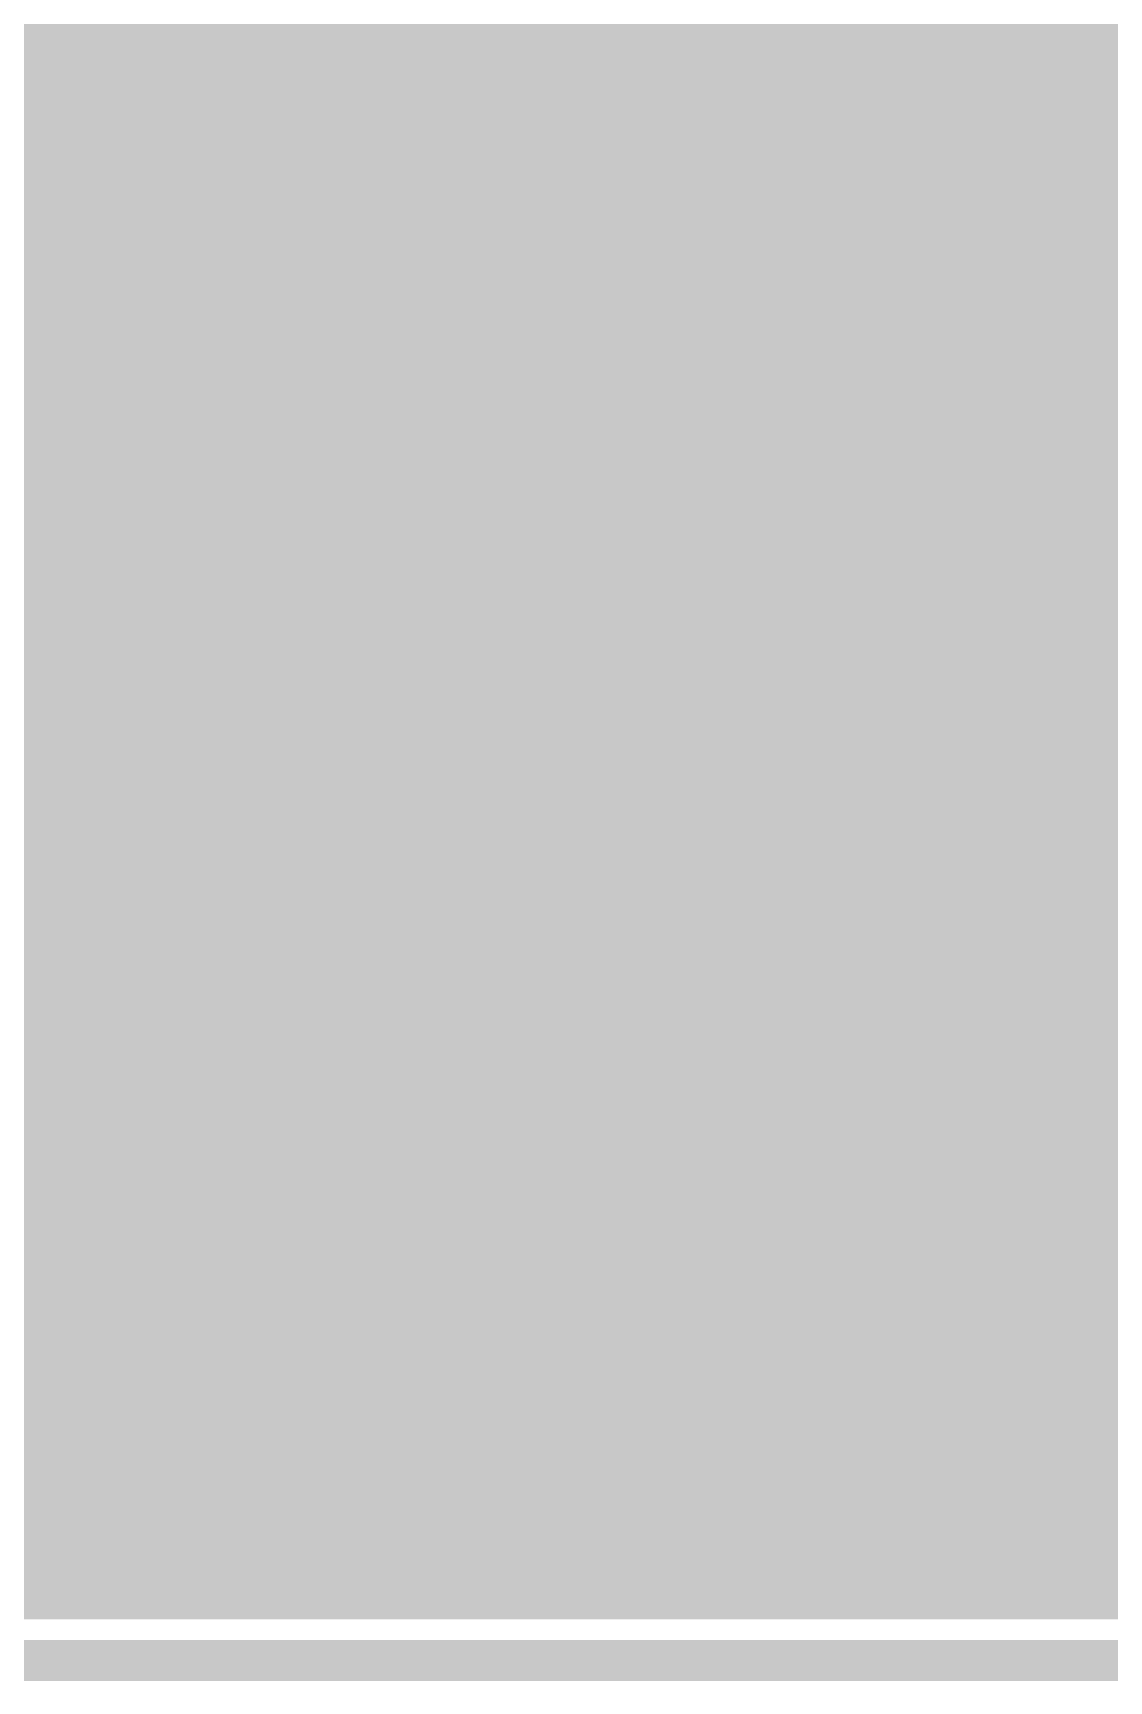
# Model space of a CAD drawing. Extents: x -7 to 100, y -42 to 30.
# Drawn here: x 31.5 to 38.14, y -0.13 to 10.06 of the extents above; entities that cross this region are included whole.
import ezdxf

# ---------------------------------------------------------------- set-up
doc = ezdxf.new("R2010")
doc.units = 0
doc.header["$MEASUREMENT"] = 0
doc.layers.get('0').update_dxf_attribs({"linetype": 'CONTINUOUS'})
for name, color, linetype in [('22-315-0_BOT', 7, 'CONTINUOUS'), ('22-315-0_DRD', 7, 'CONTINUOUS'), ('22-315-0_GND', 6, 'CONTINUOUS'), ('22-315-0_IN1', 4, 'CONTINUOUS'), ('22-315-0_SMB', 3, 'CONTINUOUS'), ('22-315-0_SMT', 5, 'CONTINUOUS'), ('22-315-0_SPB', 10, 'CONTINUOUS'), ('22-315-0_SPT', 14, 'CONTINUOUS'), ('22-315-0_SSB', 9, 'CONTINUOUS'), ('22-315-0_SST', 12, 'CONTINUOUS'), ('22-315-0_TOP', 11, 'CONTINUOUS'), ('THRUHOLE_TAP', 15, 'CONTINUOUS')]:
    doc.layers.add(name, color=color, linetype=linetype)

# ---------------------------------------------------------------- blocks, each defined once
blk = doc.blocks.new('RECTANGLE_8')
blk.add_solid([(0.4826, 0.4064), (0.4826, -0.4064), (-0.4826, 0.4064), (-0.4826, -0.4064)])
blk = doc.blocks.new('ROUND_30')
at = {"const_width": 0.35052}
blk.add_lwpolyline([(-0.17526, 0, 1), (0.17526, 0, 1)], format="xyb", close=True, dxfattribs=at)
blk = doc.blocks.new('ROUND_62')
at = {"const_width": 0.35052}
blk.add_lwpolyline([(-0.17526, 0, 1), (0.17526, 0, 1)], format="xyb", close=True, dxfattribs=at)
blk = doc.blocks.new('RECTANGLE_41')
blk.add_solid([(2.0066, 0.8636), (2.0066, -0.8636), (-2.0066, 0.8636), (-2.0066, -0.8636)])
blk = doc.blocks.new('RECTANGLE_42')
blk.add_solid([(0.6985, 0.8636), (0.6985, -0.8636), (-0.6985, 0.8636), (-0.6985, -0.8636)])
blk = doc.blocks.new('ROUND_83')
at = {"const_width": 0.10033}
blk.add_lwpolyline([(-0.050164, 0, 1), (0.050164, 0, 1)], format="xyb", close=True, dxfattribs=at)

msp = doc.modelspace()

# ---------------------------------------------------------------- linework, layer by layer
at = {"layer": '22-315-0_BOT'}
for points, const_width in [([(37.0078, 13.53058), (37.0078, 9.5758)], 0.254), ([(37.2364, 13.57122), (37.2364, 9.5758)], 0.254), ([(36.7792, 13.39088), (36.7792, 9.5758)], 0.254), ([(37.465, 13.34262), (37.465, 9.5758)], 0.254), ([(31.5214, 13.2715), (31.5214, 9.5631)], 0.254), ([(31.75, 13.2715), (31.75, 9.5758)], 0.254), ([(31.9786, 13.2715), (31.9786, 9.5758)], 0.254), ([(32.2072, 13.2715), (32.2072, 9.5758)], 0.254), ([(32.4358, 13.2715), (32.4358, 9.5758)], 0.254), ([(32.6644, 13.2715), (32.6644, 9.5758)], 0.254), ([(35.8648, 13.29944), (35.8648, 9.5758)], 0.254), ([(36.0934, 13.26134), (36.0934, 9.5758)], 0.254), ([(36.322, 13.26388), (36.322, 9.5758)], 0.254), ([(36.5506, 13.30706), (36.5506, 9.5758)], 0.254), ([(32.893, 13.1572), (32.893, 9.5758)], 0.254), ([(33.1216, 13.1572), (33.1216, 9.5758)], 0.254), ([(33.3502, 13.1572), (33.3502, 9.5758)], 0.254), ([(33.5788, 13.1572), (33.5788, 9.5758)], 0.254), ([(33.8074, 13.1572), (33.8074, 9.5758)], 0.254), ([(34.036, 13.1572), (34.036, 9.5758)], 0.254), ([(37.6936, 13.11402), (37.6936, 9.5758)], 0.254), ([(37.9222, 11.9761), (37.9222, 9.5758)], 0.254), ([(38.1508, 11.9761), (38.1508, 9.5377)], 0.254), ([(34.1122, 10.3886), (34.1122, 9.5758)], 0.254), ([(35.7378, 10.3886), (35.7378, 9.5758)], 0.254), ([(34.1122, 9.9822), (11.95578, 9.9822)], 0.254), ([(38.8747, 9.9822), (35.7378, 9.9822)], 0.254), ([(34.925, 9.7028), (34.925, 6.985)], 0.635), ([(34.1122, 9.7536), (24.24684, 9.7536)], 0.254), ([(38.8747, 9.7536), (35.7378, 9.7536)], 0.254), ([(34.1122, 9.5758), (31.623, 9.5758)], 0.254), ([(37.973, 9.5758), (35.7378, 9.5758)], 0.254), ([(31.4198, 9.525), (24.41448, 9.525)], 0.254), ([(38.8747, 9.525), (38.1762, 9.525)], 0.254), ([(31.623, 9.144), (31.623, 3.175)], 0.254), ([(37.973, 9.144), (31.623, 9.144)], 0.254), ([(31.7246, 9.144), (31.7246, 3.175)], 0.254), ([(31.9532, 9.144), (31.9532, 3.175)], 0.254), ([(37.973, 9.144), (37.973, 3.175), (32.004, 3.175)], 0.254), ([(32.1818, 9.144), (32.1818, 3.175)], 0.254), ([(32.4104, 9.144), (32.4104, 3.175)], 0.254), ([(32.639, 9.144), (32.639, 3.175)], 0.254), ([(32.8676, 9.144), (32.8676, 3.175)], 0.254), ([(33.0962, 9.144), (33.0962, 3.175)], 0.254), ([(33.3248, 9.144), (33.3248, 3.175)], 0.254), ([(33.5534, 9.144), (33.5534, 3.175)], 0.254), ([(33.782, 9.144), (33.782, 3.175)], 0.254), ([(34.0106, 9.144), (34.0106, 3.175)], 0.254), ([(34.2392, 9.144), (34.2392, 3.175)], 0.254), ([(34.4678, 9.144), (34.4678, 3.175)], 0.254), ([(34.6964, 9.144), (34.6964, 3.175)], 0.254), ([(34.925, 9.144), (34.925, 3.175)], 0.254), ([(35.1536, 9.144), (35.1536, 3.175)], 0.254), ([(35.3822, 9.144), (35.3822, 3.175)], 0.254), ([(35.6108, 9.144), (35.6108, 3.175)], 0.254), ([(35.8394, 9.144), (35.8394, 3.175)], 0.254), ([(36.068, 9.144), (36.068, 3.175)], 0.254), ([(36.2966, 9.144), (36.2966, 3.175)], 0.254), ([(36.5252, 9.144), (36.5252, 3.175)], 0.254), ([(36.7538, 9.144), (36.7538, 3.175)], 0.254), ([(36.9824, 9.144), (36.9824, 3.175)], 0.254), ([(37.211, 9.144), (37.211, 3.175)], 0.254), ([(37.4396, 9.144), (37.4396, 3.175)], 0.254), ([(37.6682, 9.144), (37.6682, 3.175)], 0.254), ([(37.8968, 9.144), (37.8968, 3.175)], 0.254), ([(37.973, 8.9916), (31.623, 8.9916)], 0.254), ([(37.973, 8.763), (31.623, 8.763)], 0.254), ([(37.973, 8.5344), (31.623, 8.5344)], 0.254), ([(37.973, 8.3058), (31.623, 8.3058)], 0.254), ([(37.973, 8.0772), (31.623, 8.0772)], 0.254), ([(37.973, 7.8486), (31.623, 7.8486)], 0.254), ([(37.973, 7.62), (31.623, 7.62)], 0.254), ([(37.973, 7.3914), (31.623, 7.3914)], 0.254), ([(37.973, 7.1628), (31.623, 7.1628)], 0.254), ([(34.925, 6.985), (34.925, 6.096)], 0.635), ([(34.925, 6.985), (34.925, 6.096)], 0.635), ([(37.973, 6.9342), (31.623, 6.9342)], 0.254), ([(37.973, 6.7056), (31.623, 6.7056)], 0.254), ([(37.973, 6.477), (31.623, 6.477)], 0.254), ([(37.973, 6.2484), (31.623, 6.2484)], 0.254), ([(37.973, 6.0198), (31.623, 6.0198)], 0.254), ([(37.973, 5.7912), (31.623, 5.7912)], 0.254), ([(37.973, 5.5626), (31.623, 5.5626)], 0.254), ([(37.973, 5.334), (31.623, 5.334)], 0.254), ([(37.973, 5.1054), (31.623, 5.1054)], 0.254), ([(37.973, 4.8768), (31.623, 4.8768)], 0.254), ([(37.973, 4.6482), (31.623, 4.6482)], 0.254), ([(37.973, 4.4196), (31.623, 4.4196)], 0.254), ([(37.973, 4.191), (31.623, 4.191)], 0.254), ([(37.973, 3.9624), (31.623, 3.9624)], 0.254), ([(37.973, 3.7338), (31.623, 3.7338)], 0.254), ([(37.973, 3.5052), (31.623, 3.5052)], 0.254), ([(37.973, 3.2766), (31.623, 3.2766)], 0.254), ([(32.004, 3.175), (31.623, 3.175)], 0.254), ([(31.5214, 2.7559), (31.5214, 1.0922)], 0.254), ([(32.004, 2.7432), (31.623, 2.7432)], 0.254), ([(31.75, 2.7432), (31.75, 1.0922)], 0.254), ([(31.9786, 2.7432), (31.9786, 1.0922)], 0.254), ([(37.973, 2.7432), (32.004, 2.7432)], 0.254), ([(32.2072, 2.7432), (32.2072, 1.0922)], 0.254), ([(32.4358, 2.7432), (32.4358, 1.0922)], 0.254), ([(32.6644, 2.7432), (32.6644, 1.0922)], 0.254), ([(32.893, 2.7432), (32.893, 1.0922)], 0.254), ([(33.1216, 2.7432), (33.1216, 1.0922)], 0.254), ([(33.3502, 2.7432), (33.3502, 1.0922)], 0.254), ([(33.5788, 2.7432), (33.5788, 1.0922)], 0.254), ([(33.8074, 2.7432), (33.8074, 1.0922)], 0.254), ([(34.036, 2.7432), (34.036, 1.0922)], 0.254), ([(34.2646, 2.7432), (34.2646, 1.0922)], 0.254), ([(34.4932, 2.7432), (34.4932, 1.0922)], 0.254), ([(34.7218, 2.7432), (34.7218, 1.0922)], 0.254), ([(34.9504, 2.7432), (34.9504, 1.0922)], 0.254), ([(35.179, 2.7432), (35.179, 1.0922)], 0.254), ([(35.4076, 2.7432), (35.4076, 1.0922)], 0.254), ([(35.6362, 2.7432), (35.6362, 1.0922)], 0.254), ([(35.8648, 2.7432), (35.8648, 1.0922)], 0.254), ([(36.0934, 2.7432), (36.0934, 1.0922)], 0.254), ([(36.322, 2.7432), (36.322, 1.0922)], 0.254), ([(36.5506, 2.7432), (36.5506, 1.0922)], 0.254), ([(36.7792, 2.7432), (36.7792, 1.0922)], 0.254), ([(37.0078, 2.7432), (37.0078, 1.0922)], 0.254), ([(37.2364, 2.7432), (37.2364, 1.0922)], 0.254), ([(37.465, 2.7432), (37.465, 1.0922)], 0.254), ([(37.6936, 2.7432), (37.6936, 1.0922)], 0.254), ([(37.9222, 2.7432), (37.9222, 1.0922)], 0.254), ([(38.1508, 2.7813), (38.1508, 1.0922)], 0.254), ([(38.8747, 2.667), (26.4668, 2.667)], 0.254), ([(12.60602, 2.54), (12.60602, 1.10998), (13.081, 0.635), (66.802, 0.635), (67.31, 1.143), (67.31, 2.4638)], 0.3048), ([(38.8747, 2.4384), (26.2001, 2.4384)], 0.254), ([(38.8747, 2.2098), (26.2001, 2.2098)], 0.254), ([(38.8747, 1.9812), (26.2255, 1.9812)], 0.254), ([(38.8239, 1.7526), (26.25598, 1.7526)], 0.254), ([(38.82898, 1.524), (26.20772, 1.524)], 0.254), ([(38.91788, 1.2954), (26.05532, 1.2954)], 0.254), ([(39.10838, 1.0922), (13.26896, 1.0922)], 0.254)]:
    msp.add_lwpolyline(points, dxfattribs=dict(at, const_width=const_width))
at = {"layer": '22-315-0_BOT', "const_width": 0.254}
for points in [[(31.623, 9.5758, 0.4142136), (31.1912, 9.144)], [(38.4048, 9.144, 0.4142136), (37.973, 9.5758)], [(31.1912, 3.175, 0.4142136), (31.623, 2.7432)], [(37.973, 2.7432, 0.4142136), (38.4048, 3.175)]]:
    msp.add_lwpolyline(points, format="xyb", dxfattribs=at)
at = {"layer": '22-315-0_DRD', "const_width": 0.254}
for points in [[(0, 0), (-7.00024, 0), (-7.00024, 29.99994), (99.9998, 29.99994), (99.9998, 0), (0, 0)], [(31.75, 7.62), (31.75, 6.35)], [(33.02, 7.62), (31.75, 7.62)], [(32.385, 7.62), (32.385, 6.35)], [(33.02, 6.35), (33.02, 7.62)], [(34.29, 7.62), (34.29, 6.35)], [(35.56, 7.62), (34.29, 7.62)], [(34.925, 7.62), (34.925, 6.35)], [(35.56, 6.35), (35.56, 7.62)], [(36.957, 7.62), (36.957, 6.35)], [(38.227, 7.62), (36.957, 7.62)], [(37.592, 7.62), (37.592, 6.35)], [(38.227, 6.35), (38.227, 7.62)], [(33.02, 6.985), (31.75, 6.985)], [(35.56, 6.985), (34.29, 6.985)], [(38.227, 6.985), (36.957, 6.985)], [(31.75, 6.35), (33.02, 6.35)], [(34.29, 6.35), (35.56, 6.35)], [(36.957, 6.35), (38.227, 6.35)], [(32.893, 5.969), (32.893, 4.699)], [(34.163, 5.969), (32.893, 5.969)], [(33.528, 5.969), (33.528, 4.699)], [(34.163, 4.699), (34.163, 5.969)], [(35.687, 5.969), (35.687, 4.699)], [(36.957, 5.969), (35.687, 5.969)], [(36.322, 5.969), (36.322, 4.699)], [(36.957, 4.699), (36.957, 5.969)], [(34.163, 5.334), (32.893, 5.334)], [(36.957, 5.334), (35.687, 5.334)], [(32.893, 4.699), (34.163, 4.699)], [(35.687, 4.699), (36.957, 4.699)], [(31.75, 4.318), (31.75, 3.048)], [(33.02, 4.318), (31.75, 4.318)], [(32.385, 4.318), (32.385, 3.048)], [(33.02, 3.048), (33.02, 4.318)], [(34.29, 4.318), (34.29, 3.048)], [(35.56, 4.318), (34.29, 4.318)], [(34.925, 4.318), (34.925, 3.048)], [(35.56, 3.048), (35.56, 4.318)], [(36.957, 4.318), (36.957, 3.048)], [(38.227, 4.318), (36.957, 4.318)], [(37.592, 4.318), (37.592, 3.048)], [(38.227, 3.048), (38.227, 4.318)], [(33.02, 3.683), (31.75, 3.683)], [(35.56, 3.683), (34.29, 3.683)], [(38.227, 3.683), (36.957, 3.683)], [(31.75, 3.048), (33.02, 3.048)], [(34.29, 3.048), (35.56, 3.048)], [(36.957, 3.048), (38.227, 3.048)], [(31.75, 2.413), (30.48, 2.413)], [(31.75, 1.143), (31.75, 2.413)], [(31.75, 1.778), (30.48, 1.778)], [(30.48, 1.143), (31.75, 1.143)]]:
    msp.add_lwpolyline(points, dxfattribs=at)
at = {"layer": '22-315-0_GND', "const_width": 0.254}
msp.add_lwpolyline([(0, 0), (-7.00024, 0), (-7.00024, 29.99994), (99.9998, 29.99994), (99.9998, 0), (0, 0)], dxfattribs=at)
at = {"layer": '22-315-0_IN1', "const_width": 0.254}
for points in [[(31.5976, 29.337), (31.5976, 2.25552)], [(31.8262, 29.337), (31.8262, 0.508)], [(32.0548, 29.337), (32.0548, 0.508)], [(32.2834, 29.337), (32.2834, 0.508)], [(32.512, 29.337), (32.512, 0.508)], [(32.7406, 29.337), (32.7406, 0.508)], [(32.9692, 29.337), (32.9692, 0.508)], [(37.5412, 25.0317), (37.5412, 0.508)], [(37.7698, 24.9428), (37.7698, 0.508)], [(34.5694, 24.9047), (34.5694, 0.508)], [(34.798, 24.9047), (34.798, 0.508)], [(37.9984, 24.90724), (37.9984, 0.508)], [(38.227, 24.9174), (38.227, 0.508)], [(34.3408, 15.99438), (34.3408, 0.508)], [(35.0266, 13.93698), (35.0266, 0.508)], [(37.3126, 13.85316), (37.3126, 0.508)], [(35.2552, 13.6398), (35.2552, 0.508)], [(37.084, 13.59408), (37.084, 0.508)], [(35.4838, 13.462), (35.4838, 0.508)], [(36.8554, 13.43152), (36.8554, 0.508)], [(35.7124, 13.3477), (35.7124, 0.508)], [(36.6268, 13.32992), (36.6268, 0.508)], [(35.941, 13.28166), (35.941, 0.508)], [(36.1696, 13.2588), (36.1696, 0.508)], [(36.3982, 13.27404), (36.3982, 0.508)], [(33.1978, 11.68908), (33.1978, 0.508)], [(34.1122, 11.68908), (34.1122, 0.508)], [(33.4264, 11.55192), (33.4264, 0.508)], [(33.655, 11.51128), (33.655, 0.508)], [(33.8836, 11.55192), (33.8836, 0.508)], [(45.57014, 10.1092), (29.1338, 10.1092)], [(45.6819, 9.8806), (29.1338, 9.8806)], [(45.98416, 9.652), (29.1338, 9.652)], [(55.65394, 9.4234), (29.1338, 9.4234)], [(62.72022, 9.1948), (29.1338, 9.1948)], [(58.12028, 8.9662), (29.1338, 8.9662)], [(57.98312, 8.7376), (29.1338, 8.7376)], [(57.94248, 8.509), (29.1338, 8.509)], [(53.50002, 8.2804), (29.1338, 8.2804)], [(53.26888, 8.0518), (29.1338, 8.0518)], [(53.17998, 7.8232), (29.1338, 7.8232)], [(53.1749, 7.5946), (29.1338, 7.5946)], [(53.25364, 7.366), (29.1338, 7.366)], [(53.45938, 7.1374), (29.1338, 7.1374)], [(53.95976, 6.9088), (29.1338, 6.9088)], [(54.08422, 6.6802), (29.1338, 6.6802)], [(54.44744, 6.4516), (29.1338, 6.4516)], [(56.20512, 6.223), (29.1338, 6.223)], [(56.46674, 5.9944), (29.1338, 5.9944)], [(58.36158, 5.7658), (29.1338, 5.7658)], [(46.64202, 5.5372), (29.1338, 5.5372)], [(46.41088, 5.3086), (29.1338, 5.3086)], [(46.32198, 5.08), (29.1338, 5.08)], [(46.3169, 4.8514), (29.1338, 4.8514)], [(46.39564, 4.6228), (29.1338, 4.6228)], [(46.60138, 4.3942), (29.1338, 4.3942)], [(56.33974, 4.1656), (29.1338, 4.1656)], [(56.07812, 3.937), (29.1338, 3.937)], [(55.97906, 3.7084), (29.1338, 3.7084)], [(55.96636, 3.4798), (29.1338, 3.4798)], [(56.03494, 3.2512), (29.1338, 3.2512)], [(56.22036, 3.0226), (29.1338, 3.0226)], [(58.35904, 2.794), (29.1338, 2.794)], [(43.65244, 2.5654), (30.00502, 2.5654)], [(43.28922, 2.3368), (31.50108, 2.3368)], [(38.99408, 2.1082), (31.70936, 2.1082)], [(38.85692, 1.8796), (31.78556, 1.8796)], [(38.81628, 1.651), (31.78302, 1.651)], [(38.85692, 1.4224), (31.69412, 1.4224)], [(31.5976, 1.29794), (31.5976, 0.508)], [(38.99408, 1.1938), (31.46298, 1.1938)], [(45.20438, 0.9652), (29.1338, 0.9652)], [(69.56044, 0.7366), (29.1338, 0.7366)], [(75.82916, 0.508), (29.464, 0.508)]]:
    msp.add_lwpolyline(points, dxfattribs=at)
for points in [[(31.79572, 1.778, 0.4142136), (31.115, 2.45872)], [(31.115, 1.09728, 0.4142136), (31.79572, 1.778)]]:
    msp.add_lwpolyline(points, format="xyb", dxfattribs=at)
at = {"layer": '22-315-0_SMB', "const_width": 0.254}
for points in [[(37.719, 8.636), (32.004, 8.636), (32.004, 3.556)], [(32.1056, 8.636), (32.1056, 3.556)], [(32.3342, 8.636), (32.3342, 3.556)], [(32.5628, 8.636), (32.5628, 3.556)], [(32.7914, 8.636), (32.7914, 3.556)], [(33.02, 8.636), (33.02, 3.556)], [(33.2486, 8.636), (33.2486, 3.556)], [(33.4772, 8.636), (33.4772, 3.556)], [(33.7058, 8.636), (33.7058, 3.556)], [(33.9344, 8.636), (33.9344, 3.556)], [(34.163, 8.636), (34.163, 3.556)], [(34.3916, 8.636), (34.3916, 3.556)], [(34.6202, 8.636), (34.6202, 3.556)], [(34.8488, 8.636), (34.8488, 3.556)], [(35.0774, 8.636), (35.0774, 3.556)], [(35.306, 8.636), (35.306, 3.556)], [(35.5346, 8.636), (35.5346, 3.556)], [(35.7632, 8.636), (35.7632, 3.556)], [(35.9918, 8.636), (35.9918, 3.556)], [(36.2204, 8.636), (36.2204, 3.556)], [(36.449, 8.636), (36.449, 3.556)], [(36.6776, 8.636), (36.6776, 3.556)], [(36.9062, 8.636), (36.9062, 3.556)], [(37.1348, 8.636), (37.1348, 3.556)], [(37.3634, 8.636), (37.3634, 3.556)], [(37.592, 8.636), (37.592, 3.556)], [(37.719, 8.636), (37.719, 3.556)], [(37.719, 8.4582), (32.004, 8.4582)], [(37.719, 8.2296), (32.004, 8.2296)], [(37.719, 8.001), (32.004, 8.001)], [(37.719, 7.7724), (32.004, 7.7724)], [(37.719, 7.5438), (32.004, 7.5438)], [(37.719, 7.3152), (32.004, 7.3152)], [(37.719, 7.0866), (32.004, 7.0866)], [(37.719, 6.858), (32.004, 6.858)], [(37.719, 6.6294), (32.004, 6.6294)], [(37.719, 6.4008), (32.004, 6.4008)], [(37.719, 6.1722), (32.004, 6.1722)], [(37.719, 5.9436), (32.004, 5.9436)], [(37.719, 5.715), (32.004, 5.715)], [(37.719, 5.4864), (32.004, 5.4864)], [(37.719, 5.2578), (32.004, 5.2578)], [(37.719, 5.0292), (32.004, 5.0292)], [(37.719, 4.8006), (32.004, 4.8006)], [(37.719, 4.572), (32.004, 4.572)], [(37.719, 4.3434), (32.004, 4.3434)], [(37.719, 4.1148), (32.004, 4.1148)], [(37.719, 3.8862), (32.004, 3.8862)], [(37.719, 3.6576), (32.004, 3.6576)], [(37.719, 3.556), (32.004, 3.556)]]:
    msp.add_lwpolyline(points, dxfattribs=at)
at = {"layer": '22-315-0_SMT', "const_width": 0.254}
for points in [[(37.846, 8.89), (31.877, 8.89), (31.877, 3.302)], [(31.9786, 8.89), (31.9786, 3.302)], [(32.2072, 8.89), (32.2072, 3.302)], [(32.4358, 8.89), (32.4358, 3.302)], [(32.6644, 8.89), (32.6644, 3.302)], [(32.893, 8.89), (32.893, 3.302)], [(33.1216, 8.89), (33.1216, 3.302)], [(33.3502, 8.89), (33.3502, 3.302)], [(33.5788, 8.89), (33.5788, 3.302)], [(33.8074, 8.89), (33.8074, 3.302)], [(34.036, 8.89), (34.036, 3.302)], [(34.2646, 8.89), (34.2646, 3.302)], [(34.4932, 8.89), (34.4932, 3.302)], [(34.7218, 8.89), (34.7218, 3.302)], [(34.9504, 8.89), (34.9504, 3.302)], [(35.179, 8.89), (35.179, 3.302)], [(35.4076, 8.89), (35.4076, 3.302)], [(35.6362, 8.89), (35.6362, 3.302)], [(35.8648, 8.89), (35.8648, 3.302)], [(36.0934, 8.89), (36.0934, 3.302)], [(36.322, 8.89), (36.322, 3.302)], [(36.5506, 8.89), (36.5506, 3.302)], [(36.7792, 8.89), (36.7792, 3.302)], [(37.0078, 8.89), (37.0078, 3.302)], [(37.2364, 8.89), (37.2364, 3.302)], [(37.465, 8.89), (37.465, 3.302)], [(37.6936, 8.89), (37.6936, 3.302)], [(37.846, 8.89), (37.846, 3.302)], [(37.846, 8.6614), (31.877, 8.6614)], [(37.846, 8.4328), (31.877, 8.4328)], [(37.846, 8.2042), (31.877, 8.2042)], [(37.846, 7.9756), (31.877, 7.9756)], [(37.846, 7.747), (31.877, 7.747)], [(37.846, 7.5184), (31.877, 7.5184)], [(37.846, 7.2898), (31.877, 7.2898)], [(37.846, 7.0612), (31.877, 7.0612)], [(37.846, 6.8326), (31.877, 6.8326)], [(37.846, 6.604), (31.877, 6.604)], [(37.846, 6.3754), (31.877, 6.3754)], [(37.846, 6.1468), (31.877, 6.1468)], [(37.846, 5.9182), (31.877, 5.9182)], [(37.846, 5.6896), (31.877, 5.6896)], [(37.846, 5.461), (31.877, 5.461)], [(37.846, 5.2324), (31.877, 5.2324)], [(37.846, 5.0038), (31.877, 5.0038)], [(37.846, 4.7752), (31.877, 4.7752)], [(37.846, 4.5466), (31.877, 4.5466)], [(37.846, 4.318), (31.877, 4.318)], [(37.846, 4.0894), (31.877, 4.0894)], [(37.846, 3.8608), (31.877, 3.8608)], [(37.846, 3.6322), (31.877, 3.6322)], [(37.846, 3.4036), (31.877, 3.4036)], [(37.846, 3.302), (31.877, 3.302)]]:
    msp.add_lwpolyline(points, dxfattribs=at)
at = {"layer": '22-315-0_SSB', "const_width": 0.1524}
for points in [[(35.7505, 11.8745), (35.7505, 8.9535), (34.1122, 8.9535), (34.1122, 11.8745), (35.7505, 11.8745)], [(36.12642, 10.50036), (36.12642, 10.02792), (36.80206, 10.50036), (36.97224, 10.50036), (37.14242, 10.44194), (37.14242, 10.08634), (36.97224, 10.02792)], [(36.29406, 9.66216), (36.12642, 9.60374), (36.12642, 9.24814), (36.29406, 9.18972), (36.97224, 9.18972), (37.14242, 9.24814), (37.14242, 9.60374), (36.97224, 9.66216)]]:
    msp.add_lwpolyline(points, dxfattribs=at)
at = {"layer": '22-315-0_SST', "const_width": 0.1524}
for points in [[(31.496, 0.5334), (38.354, 0.5334), (38.354, 9.6266), (31.496, 9.6266), (31.496, 0.5334)], [(31.14548, 9.34974), (31.4452, 9.34974), (31.4452, 3.35026), (31.14548, 3.35026)], [(31.4325, 7.493), (28.2575, 7.493)], [(31.4325, 7.493), (31.4325, 7.1755)], [(31.4325, 7.41426), (28.2575, 7.41426)], [(31.4325, 7.2771), (28.2575, 7.2771)], [(31.4325, 7.1755), (28.2575, 7.1755)]]:
    msp.add_lwpolyline(points, dxfattribs=at)
at = {"layer": '22-315-0_TOP'}
for points, const_width in [([(38.12032, 24.85644), (38.12032, 9.75614)], 0.254), ([(37.89172, 24.7904), (37.89172, 9.779)], 0.254), ([(37.66312, 24.5618), (37.66312, 9.779)], 0.254), ([(36.195, 14.605), (36.195, 11.43), (34.798, 10.033), (31.115, 10.033), (29.88056, 8.79856), (29.845, 8.79856)], 0.762), ([(37.43452, 13.95984), (37.43452, 9.779)], 0.254), ([(37.20592, 13.6398), (37.20592, 9.779)], 0.254), ([(36.97732, 13.44676), (36.97732, 9.779)], 0.254), ([(36.73348, 10.89152), (35.62096, 9.779)], 0.254), ([(36.74872, 10.90676), (36.74872, 9.779)], 0.254), ([(36.52012, 10.67816), (36.52012, 9.779)], 0.254), ([(36.29152, 10.44956), (36.29152, 9.779)], 0.254), ([(36.06292, 10.22096), (36.06292, 9.779)], 0.254), ([(38.49878, 9.9822), (35.82416, 9.9822)], 0.254), ([(35.83432, 9.99236), (35.83432, 9.779)], 0.254), ([(37.973, 9.779), (35.62096, 9.779)], 0.254), ([(38.49878, 9.7536), (38.13048, 9.7536)], 0.254), ([(31.623, 9.271), (31.623, 3.175)], 0.254), ([(37.973, 9.271), (31.623, 9.271)], 0.254), ([(31.7246, 9.271), (31.7246, 3.175)], 0.254), ([(31.9532, 9.271), (31.9532, 3.175)], 0.254), ([(37.973, 9.271), (37.973, 3.175), (32.004, 3.175)], 0.254), ([(32.1818, 9.271), (32.1818, 3.175)], 0.254), ([(32.4104, 9.271), (32.4104, 3.175)], 0.254), ([(32.639, 9.271), (32.639, 3.175)], 0.254), ([(32.8676, 9.271), (32.8676, 3.175)], 0.254), ([(33.0962, 9.271), (33.0962, 3.175)], 0.254), ([(33.3248, 9.271), (33.3248, 3.175)], 0.254), ([(33.5534, 9.271), (33.5534, 3.175)], 0.254), ([(33.782, 9.271), (33.782, 3.175)], 0.254), ([(34.0106, 9.271), (34.0106, 3.175)], 0.254), ([(34.2392, 9.271), (34.2392, 3.175)], 0.254), ([(34.4678, 9.271), (34.4678, 3.175)], 0.254), ([(34.6964, 9.271), (34.6964, 3.175)], 0.254), ([(34.925, 9.271), (34.925, 3.175)], 0.254), ([(35.1536, 9.271), (35.1536, 3.175)], 0.254), ([(35.3822, 9.271), (35.3822, 3.175)], 0.254), ([(35.6108, 9.271), (35.6108, 3.175)], 0.254), ([(35.8394, 9.271), (35.8394, 3.175)], 0.254), ([(36.068, 9.271), (36.068, 3.175)], 0.254), ([(36.2966, 9.271), (36.2966, 3.175)], 0.254), ([(36.5252, 9.271), (36.5252, 3.175)], 0.254), ([(36.7538, 9.271), (36.7538, 3.175)], 0.254), ([(36.9824, 9.271), (36.9824, 3.175)], 0.254), ([(37.211, 9.271), (37.211, 3.175)], 0.254), ([(37.4396, 9.271), (37.4396, 3.175)], 0.254), ([(37.6682, 9.271), (37.6682, 3.175)], 0.254), ([(37.8968, 9.271), (37.8968, 3.175)], 0.254), ([(37.973, 9.2202), (31.623, 9.2202)], 0.254), ([(37.973, 8.9916), (31.623, 8.9916)], 0.254), ([(34.925, 8.382), (34.925, 8.509), (39.7256, 8.509), (40.005, 8.79856)], 0.635), ([(37.973, 8.763), (31.623, 8.763)], 0.254), ([(37.973, 8.5344), (31.623, 8.5344)], 0.254), ([(34.925, 8.382), (34.925, 6.985)], 0.635), ([(37.973, 8.3058), (31.623, 8.3058)], 0.254), ([(37.973, 8.0772), (31.623, 8.0772)], 0.254), ([(37.973, 7.8486), (31.623, 7.8486)], 0.254), ([(37.973, 7.62), (31.623, 7.62)], 0.254), ([(37.973, 7.3914), (31.623, 7.3914)], 0.254), ([(37.973, 7.1628), (31.623, 7.1628)], 0.254), ([(34.925, 6.985), (34.925, 3.683)], 0.635), ([(37.973, 6.9342), (31.623, 6.9342)], 0.254), ([(37.973, 6.7056), (31.623, 6.7056)], 0.254), ([(37.973, 6.477), (31.623, 6.477)], 0.254), ([(37.973, 6.2484), (31.623, 6.2484)], 0.254), ([(37.973, 6.0198), (31.623, 6.0198)], 0.254), ([(37.973, 5.7912), (31.623, 5.7912)], 0.254), ([(37.973, 5.5626), (31.623, 5.5626)], 0.254), ([(37.973, 5.334), (31.623, 5.334)], 0.254), ([(37.973, 5.1054), (31.623, 5.1054)], 0.254), ([(37.973, 4.8768), (31.623, 4.8768)], 0.254), ([(37.973, 4.6482), (31.623, 4.6482)], 0.254), ([(37.973, 4.4196), (31.623, 4.4196)], 0.254), ([(37.973, 4.191), (31.623, 4.191)], 0.254), ([(37.973, 3.9624), (31.623, 3.9624)], 0.254), ([(34.925, 3.683), (34.925, 1.778)], 0.635), ([(37.973, 3.7338), (31.623, 3.7338)], 0.254), ([(37.973, 3.5052), (31.623, 3.5052)], 0.254), ([(37.973, 3.2766), (31.623, 3.2766)], 0.254), ([(32.004, 3.175), (31.623, 3.175)], 0.254), ([(31.623, 2.667), (28.702, 2.667)], 0.254), ([(31.49092, 2.68478), (31.49092, 0.381)], 0.254), ([(32.004, 2.667), (31.623, 2.667)], 0.254), ([(31.71952, 2.667), (31.71952, 0.381)], 0.254), ([(31.94812, 2.667), (31.94812, 0.381)], 0.254), ([(33.8455, 2.667), (32.004, 2.667)], 0.254), ([(32.17672, 2.667), (32.17672, 0.381)], 0.254), ([(32.40532, 2.667), (32.40532, 0.381)], 0.254), ([(32.63392, 2.667), (32.63392, 0.381)], 0.254), ([(32.86252, 2.667), (32.86252, 0.381)], 0.254), ([(33.09112, 2.667), (33.09112, 0.381)], 0.254), ([(33.31972, 2.667), (33.31972, 0.381)], 0.254), ([(33.54832, 2.667), (33.54832, 0.381)], 0.254), ([(33.77692, 2.667), (33.77692, 0.381)], 0.254), ([(33.8455, 2.667), (33.8455, 0.5334)], 0.254), ([(36.0045, 2.667), (36.0045, 0.5334)], 0.254), ([(36.1315, 2.667), (36.0045, 2.667)], 0.254), ([(36.1315, 2.667), (36.0045, 2.667)], 0.254), ([(36.06292, 2.667), (36.06292, 0.381)], 0.254), ([(36.1315, 2.667), (36.1315, 0.5334)], 0.254), ([(33.8455, 2.4384), (28.702, 2.4384)], 0.254), ([(36.1315, 2.4384), (36.0045, 2.4384)], 0.254), ([(33.8455, 2.2098), (28.702, 2.2098)], 0.254), ([(36.1315, 2.2098), (36.0045, 2.2098)], 0.254), ([(33.8455, 1.9812), (28.68168, 1.9812)], 0.254), ([(32.639, 1.778), (31.115, 1.778)], 0.635), ([(36.1315, 1.9812), (36.0045, 1.9812)], 0.254), ([(39.497, 1.651), (37.338, 1.651), (37.211, 1.778)], 0.635), ([(33.8455, 1.7526), (28.58516, 1.7526)], 0.254), ([(36.1315, 1.7526), (36.0045, 1.7526)], 0.254), ([(33.8455, 1.524), (28.38196, 1.524)], 0.254), ([(36.1315, 1.524), (36.0045, 1.524)], 0.254), ([(33.8455, 1.2954), (28.15336, 1.2954)], 0.254), ([(36.1315, 1.2954), (36.0045, 1.2954)], 0.254), ([(33.8455, 1.0668), (27.83332, 1.0668)], 0.254), ([(36.1315, 1.0668), (36.0045, 1.0668)], 0.254), ([(33.8455, 0.8382), (24.3205, 0.8382)], 0.254), ([(36.1315, 0.8382), (36.0045, 0.8382)], 0.254), ([(33.8455, 0.6096), (24.3205, 0.6096)], 0.254), ([(36.1315, 0.6096), (36.0045, 0.6096)], 0.254), ([(36.0045, 0.5334), (33.8455, 0.5334)], 0.254), ([(34.00552, 0.5334), (34.00552, 0.381)], 0.254), ([(34.23412, 0.5334), (34.23412, 0.381)], 0.254), ([(34.46272, 0.5334), (34.46272, 0.381)], 0.254), ([(34.69132, 0.5334), (34.69132, 0.381)], 0.254), ([(34.91992, 0.5334), (34.91992, 0.381)], 0.254), ([(35.14852, 0.5334), (35.14852, 0.381)], 0.254), ([(35.37712, 0.5334), (35.37712, 0.381)], 0.254), ([(35.60572, 0.5334), (35.60572, 0.381)], 0.254), ([(35.83432, 0.5334), (35.83432, 0.381)], 0.254), ([(38.2905, 0.5334), (36.1315, 0.5334)], 0.254), ([(36.29152, 0.5334), (36.29152, 0.381)], 0.254), ([(36.52012, 0.5334), (36.52012, 0.381)], 0.254), ([(36.74872, 0.5334), (36.74872, 0.381)], 0.254), ([(36.97732, 0.5334), (36.97732, 0.381)], 0.254), ([(37.20592, 0.5334), (37.20592, 0.381)], 0.254), ([(37.43452, 0.5334), (37.43452, 0.381)], 0.254), ([(37.66312, 0.5334), (37.66312, 0.381)], 0.254), ([(37.89172, 0.5334), (37.89172, 0.381)], 0.254), ([(38.12032, 0.5334), (38.12032, 0.381)], 0.254), ([(94.59976, 0.381), (5.70484, 0.381)], 0.254)]:
    msp.add_lwpolyline(points, dxfattribs=dict(at, const_width=const_width))
at = {"layer": '22-315-0_TOP', "const_width": 0.254}
for points in [[(38.481, 9.271, 0.4142136), (37.973, 9.779)], [(31.115, 3.175, 0.4142136), (31.623, 2.667)]]:
    msp.add_lwpolyline(points, format="xyb", dxfattribs=at)

# ---------------------------------------------------------------- block references
at = {"layer": '22-315-0_BOT'}
for name, p in [('RECTANGLE_8', (34.925, 9.7028)), ('ROUND_30', (32.385, 6.985)), ('ROUND_30', (34.925, 6.985)), ('ROUND_30', (37.592, 6.985)), ('ROUND_30', (33.528, 5.334)), ('ROUND_30', (36.322, 5.334)), ('ROUND_30', (32.385, 3.683)), ('ROUND_30', (34.925, 3.683)), ('ROUND_30', (37.592, 3.683))]:
    msp.add_blockref(name, p, dxfattribs=at)
at = {"layer": '22-315-0_GND'}
for p in [(32.385, 6.985), (34.925, 6.985), (37.592, 6.985), (33.528, 5.334), (36.322, 5.334), (32.385, 3.683), (34.925, 3.683), (37.592, 3.683)]:
    msp.add_blockref('ROUND_62', p, dxfattribs=at)
at = {"layer": '22-315-0_IN1'}
for p in [(32.385, 6.985), (34.925, 6.985), (37.592, 6.985), (33.528, 5.334), (36.322, 5.334), (32.385, 3.683), (34.925, 3.683), (37.592, 3.683)]:
    msp.add_blockref('ROUND_30', p, dxfattribs=at)
at = {"layer": '22-315-0_SMB'}
msp.add_blockref('RECTANGLE_8', (34.925, 9.7028), dxfattribs=at)
at = {"layer": '22-315-0_SMT'}
for name, p in [('RECTANGLE_41', (34.925, 8.382)), ('RECTANGLE_42', (32.639, 1.778)), ('RECTANGLE_42', (34.925, 1.778)), ('RECTANGLE_42', (37.211, 1.778))]:
    msp.add_blockref(name, p, dxfattribs=at)
at = {"layer": '22-315-0_SPB'}
msp.add_blockref('RECTANGLE_8', (34.925, 9.7028), dxfattribs=at)
at = {"layer": '22-315-0_SPT'}
for name, p in [('RECTANGLE_41', (34.925, 8.382)), ('RECTANGLE_42', (32.639, 1.778)), ('RECTANGLE_42', (34.925, 1.778)), ('RECTANGLE_42', (37.211, 1.778))]:
    msp.add_blockref(name, p, dxfattribs=at)
at = {"layer": '22-315-0_TOP'}
for name, p in [('RECTANGLE_41', (34.925, 8.382)), ('ROUND_30', (32.385, 6.985)), ('ROUND_30', (34.925, 6.985)), ('ROUND_30', (37.592, 6.985)), ('ROUND_30', (33.528, 5.334)), ('ROUND_30', (36.322, 5.334)), ('ROUND_30', (32.385, 3.683)), ('ROUND_30', (34.925, 3.683)), ('ROUND_30', (37.592, 3.683)), ('RECTANGLE_42', (32.639, 1.778)), ('RECTANGLE_42', (34.925, 1.778)), ('RECTANGLE_42', (37.211, 1.778))]:
    msp.add_blockref(name, p, dxfattribs=at)
at = {"layer": 'THRUHOLE_TAP'}
for p in [(32.385, 6.985), (34.925, 6.985), (37.592, 6.985), (33.528, 5.334), (36.322, 5.334), (32.385, 3.683), (34.925, 3.683), (37.592, 3.683)]:
    msp.add_blockref('ROUND_83', p, dxfattribs=at)

doc.saveas('drawing.dxf')
